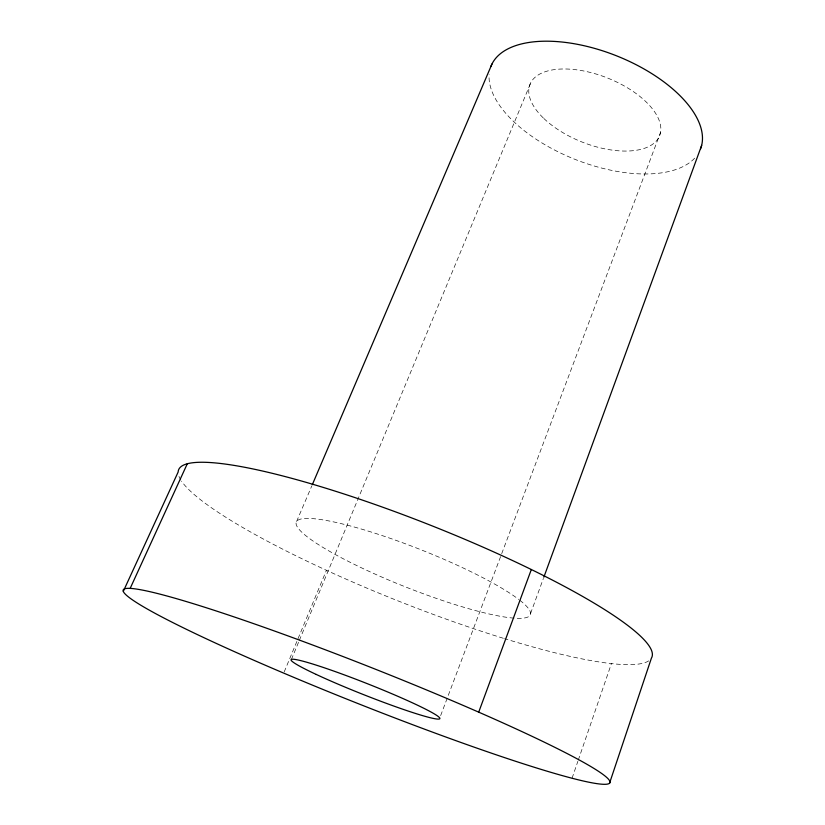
<?xml version="1.0" encoding="UTF-8"?>
<svg xmlns="http://www.w3.org/2000/svg" width="825" height="825" viewBox="0 0 825 825"><rect width="100%" height="100%" fill="white"/><g stroke="black" fill="none" stroke-linecap="round" stroke-linejoin="round"><path stroke-width="0.62" stroke-dasharray="4.12 3.09" d="M572.055 778.233L577.861 761.341M578.273 760.134L611.418 663.599M530.578 613.501L543.397 578.418M440.653 715.595L660.536 132.433M284.202 671.932L326.442 570.292M291.411 659.453L298.825 641.602M299.32 640.406L531.022 82.191M296.598 521.472L311.788 485.915M519.843 600.28A125.854 20.12 21.6 0 1 515.089 618.214M514.027 618.131A125.854 20.12 21.6 0 1 335.012 554.359A125.854 20.12 21.6 0 1 342.746 524.009A125.854 20.12 21.6 0 1 518.781 599.455M648.656 660.887A254.513 41.147 21.6 0 1 504.611 638.674M503.363 638.292A254.513 41.147 21.6 0 1 181.572 481.202M180.83 480.057A254.513 41.147 21.6 0 1 178.458 474.757M694.629 158.204A112.633 55.78 21.6 0 1 573.303 158.668A112.633 55.78 21.6 0 1 489.122 74.652M543.871 118.501A69.712 34.454 21.6 0 0 656.679 140.57A69.712 34.454 21.6 0 0 583.842 71.002A69.712 34.454 21.6 0 0 543.871 118.501"/><path stroke-width="1.24" d="M609.551 783.183A261.649 19.171 21.6 0 0 257.823 625.102A261.649 19.171 21.6 0 0 232.464 650.77A261.649 19.171 21.6 0 0 609.551 783.183L651.42 658.123A254.513 41.147 21.6 0 0 427.082 523.885A254.513 41.147 21.6 0 0 178.159 471.993L123.348 591.257M543.84 577.211L701.652 145.375M478.706 712.161L531.331 569.508M312.293 484.729L491.958 64.041M130.154 588.431L187.296 463.763M490.978 66.258A112.633 55.78 21.6 0 1 615.976 55.605A112.633 55.78 21.6 0 1 700.559 148.871M316.284 674.468A79.984 5.775 21.6 0 0 438.415 719.101A79.984 5.775 21.6 0 0 341.777 673.953A79.984 5.775 21.6 0 0 316.284 674.468"/></g></svg>
